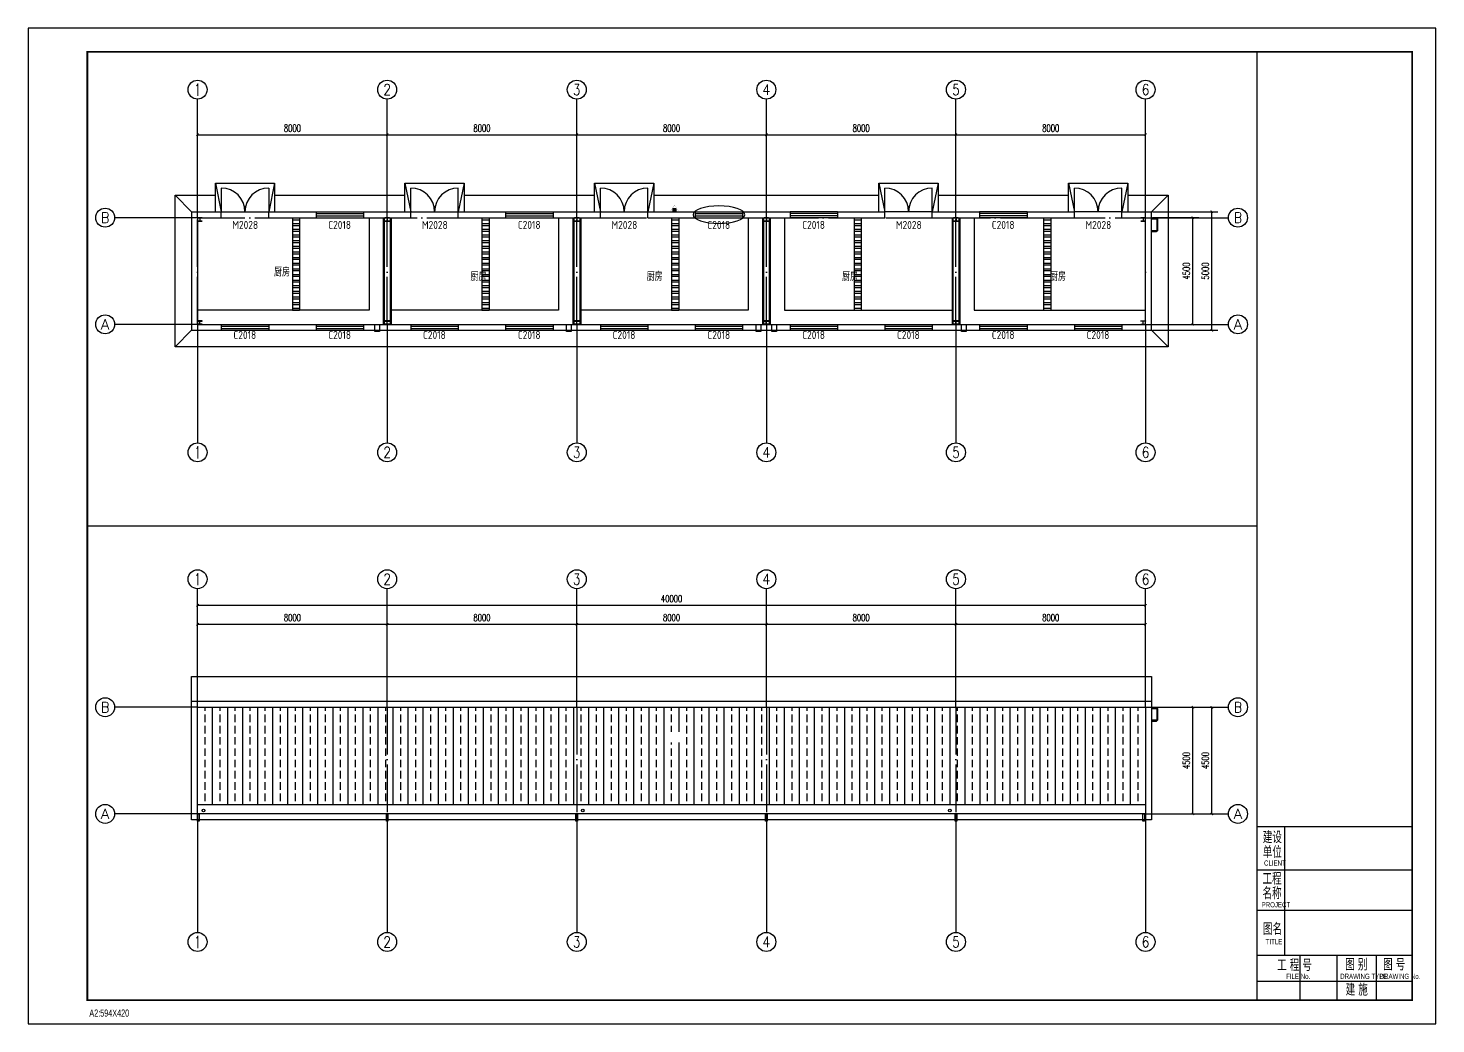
# Model space of a CAD drawing. Extents: x 41036 to 136639, y -66137 to 114692.
# Drawn here: x 41036 to 100436, y 22997 to 64997 of the extents above; entities that cross this region are included whole.
import ezdxf
from ezdxf.enums import TextEntityAlignment as Align

# ---------------------------------------------------------------- set-up
doc = ezdxf.new("R2010")
doc.units = 0
doc.header["$LTSCALE"] = 1000
doc.header["$MEASUREMENT"] = 0
doc.header["$PDMODE"] = 2
doc.linetypes.add('DOTE', pattern=[2.42, 2, -0.2, 0.02, -0.2])
for name, color, linetype in [('0-tc', 8, 'Continuous'), ('0-wall', 11, 'Continuous'), ('0-win', 4, 'Continuous'), ('0-zhu', 2, 'Continuous'), ('AXIS', 3, 'Continuous'), ('DOTE', 8, 'DOTE'), ('PUB_HATCH', 8, 'Continuous'), ('PUB_TEXT', 7, 'Continuous'), ('图框(修改)', 2, 'Continuous'), ('图框(锁住)', 7, 'Continuous')]:
    doc.layers.add(name, color=color, linetype=linetype)
doc.layers.add('出图隐藏', color=7, linetype='Continuous', plot=False)
doc.styles.add('_TCH_AXIS', font='COMPLEX', dxfattribs={"bigfont": 'GBCBIG'})
doc.styles.add('_TCH_DIM_T3', font='SIMPLEX', dxfattribs={"width": 0.705882, "bigfont": 'GBCBIG'})
doc.styles.get("Standard").update_dxf_attribs({"font": 'gbenor.shx', "bigfont": 'gbcbig.shx'})
doc.styles.add('天和', font='天和字符.shx', dxfattribs={"width": 0.7, "bigfont": '天和汉字.shx'})
doc.styles.add('天和黑体', font='天和字符.shx', dxfattribs={"width": 0.7, "bigfont": '天和黑体.shx'})
doc.dimstyles.new('_TCH_ARCH&&100', dxfattribs={"dimtxt": 297.5, "dimasz": 100, "dimexe": 250, "dimexo": 300, "dimgap": 126.25, "dimtad": 1, "dimdec": 0, "dimzin": 0, "dimdsep": 46, "dimtxsty": '_TCH_DIM_T3', "dimblk": 'ARCHTICK', "dimcen": 0.09, "dimclrt": 7, "dimazin": 2, "dimtfac": 1, "dimtdec": 0, "dimtix": 1, "dimtmove": 2, "dimatfit": 3, "dimfxl": 0, "dimtolj": 1, "dimtzin": 0, "dimarcsym": 0})

# ---------------------------------------------------------------- blocks, each defined once
blk = doc.blocks.new('_ArchTick')
at = {"color": 0, "linetype": 'ByBlock', "const_width": 0.4}
blk.add_lwpolyline([(-0.5, -0.5), (0.5, 0.5)], dxfattribs=at)
blk = doc.blocks.new('*D3')
at = {"layer": 'AXIS', "color": 0, "lineweight": -2, "transparency": 16777216}
for p, q in [((88486, 57003), (90436, 57003)), ((90186, 52503), (90186, 57003)), ((88486, 52503), (90436, 52503))]:
    blk.add_line(p, q, dxfattribs=at)
at = {"layer": 'Defpoints', "color": 0, "transparency": 16777216}
for p in [(88186, 57003), (90186, 57003), (88186, 52503)]:
    blk.add_point(p, dxfattribs=at)
at = {"layer": 'AXIS', "color": 0, "lineweight": -2, "transparency": 16777216, "xscale": 100, "yscale": 100, "zscale": 100}
for p, rotation in [((90186, 57003), 90), ((90186, 52503), 270)]:
    blk.add_blockref('_ArchTick', p, dxfattribs=dict(at, rotation=rotation))
at = {"layer": 'AXIS', "color": 7, "transparency": 16777216, "insert": (89911, 54753), "char_height": 297.5, "attachment_point": 5, "rotation": 90, "style": '_TCH_DIM_T3'}
blk.add_mtext('\\A1;4500', dxfattribs=at)
blk = doc.blocks.new('*D4')
at = {"layer": 'AXIS', "color": 0, "lineweight": -2, "transparency": 16777216}
for p, q in [((88486, 57253), (91236, 57253)), ((90986, 52253), (90986, 57253)), ((88486, 52253), (91236, 52253))]:
    blk.add_line(p, q, dxfattribs=at)
at = {"layer": 'Defpoints', "color": 0, "transparency": 16777216}
for p in [(88186, 57253), (90986, 57253), (88186, 52253)]:
    blk.add_point(p, dxfattribs=at)
at = {"layer": 'AXIS', "color": 0, "lineweight": -2, "transparency": 16777216, "xscale": 100, "yscale": 100, "zscale": 100}
for p, rotation in [((90986, 57253), 90), ((90986, 52253), 270)]:
    blk.add_blockref('_ArchTick', p, dxfattribs=dict(at, rotation=rotation))
at = {"layer": 'AXIS', "color": 7, "transparency": 16777216, "insert": (90711, 54753), "char_height": 297.5, "attachment_point": 5, "rotation": 90, "style": '_TCH_DIM_T3'}
blk.add_mtext('\\A1;5000', dxfattribs=at)
blk = doc.blocks.new('*D5')
at = {"layer": 'AXIS', "color": 0, "lineweight": -2, "transparency": 16777216}
for p, q in [((48186, 57303), (48186, 60753)), ((56186, 57303), (56186, 60753)), ((48186, 60503), (56186, 60503))]:
    blk.add_line(p, q, dxfattribs=at)
at = {"layer": 'Defpoints', "color": 0, "transparency": 16777216}
for p in [(56186, 60503), (48186, 57003), (56186, 57003)]:
    blk.add_point(p, dxfattribs=at)
at = {"layer": 'AXIS', "color": 0, "lineweight": -2, "transparency": 16777216, "xscale": 100, "yscale": 100, "zscale": 100, "rotation": 180}
blk.add_blockref('_ArchTick', (48186, 60503), dxfattribs=at)
at = {"layer": 'AXIS', "color": 0, "lineweight": -2, "transparency": 16777216, "xscale": 100, "yscale": 100, "zscale": 100}
blk.add_blockref('_ArchTick', (56186, 60503), dxfattribs=at)
at = {"layer": 'AXIS', "color": 7, "transparency": 16777216, "insert": (52186, 60778), "char_height": 297.5, "attachment_point": 5, "style": '_TCH_DIM_T3'}
blk.add_mtext('\\A1;8000', dxfattribs=at)
blk = doc.blocks.new('*D6')
at = {"layer": 'AXIS', "color": 0, "lineweight": -2, "transparency": 16777216}
for p, q in [((56186, 57303), (56186, 60753)), ((64186, 57303), (64186, 60753)), ((56186, 60503), (64186, 60503))]:
    blk.add_line(p, q, dxfattribs=at)
at = {"layer": 'Defpoints', "color": 0, "transparency": 16777216}
for p in [(64186, 60503), (56186, 57003), (64186, 57003)]:
    blk.add_point(p, dxfattribs=at)
at = {"layer": 'AXIS', "color": 0, "lineweight": -2, "transparency": 16777216, "xscale": 100, "yscale": 100, "zscale": 100, "rotation": 180}
blk.add_blockref('_ArchTick', (56186, 60503), dxfattribs=at)
at = {"layer": 'AXIS', "color": 0, "lineweight": -2, "transparency": 16777216, "xscale": 100, "yscale": 100, "zscale": 100}
blk.add_blockref('_ArchTick', (64186, 60503), dxfattribs=at)
at = {"layer": 'AXIS', "color": 7, "transparency": 16777216, "insert": (60186, 60778), "char_height": 297.5, "attachment_point": 5, "style": '_TCH_DIM_T3'}
blk.add_mtext('\\A1;8000', dxfattribs=at)
blk = doc.blocks.new('*D7')
at = {"layer": 'AXIS', "color": 0, "lineweight": -2, "transparency": 16777216}
for p, q in [((64186, 57303), (64186, 60753)), ((72186, 57303), (72186, 60753)), ((64186, 60503), (72186, 60503))]:
    blk.add_line(p, q, dxfattribs=at)
at = {"layer": 'Defpoints', "color": 0, "transparency": 16777216}
for p in [(72186, 60503), (64186, 57003), (72186, 57003)]:
    blk.add_point(p, dxfattribs=at)
at = {"layer": 'AXIS', "color": 0, "lineweight": -2, "transparency": 16777216, "xscale": 100, "yscale": 100, "zscale": 100, "rotation": 180}
blk.add_blockref('_ArchTick', (64186, 60503), dxfattribs=at)
at = {"layer": 'AXIS', "color": 0, "lineweight": -2, "transparency": 16777216, "xscale": 100, "yscale": 100, "zscale": 100}
blk.add_blockref('_ArchTick', (72186, 60503), dxfattribs=at)
at = {"layer": 'AXIS', "color": 7, "transparency": 16777216, "insert": (68186, 60778), "char_height": 297.5, "attachment_point": 5, "style": '_TCH_DIM_T3'}
blk.add_mtext('\\A1;8000', dxfattribs=at)
blk = doc.blocks.new('*D8')
at = {"layer": 'AXIS', "color": 0, "lineweight": -2, "transparency": 16777216}
for p, q in [((72186, 57303), (72186, 60753)), ((80186, 57303), (80186, 60753)), ((72186, 60503), (80186, 60503))]:
    blk.add_line(p, q, dxfattribs=at)
at = {"layer": 'Defpoints', "color": 0, "transparency": 16777216}
for p in [(80186, 60503), (72186, 57003), (80186, 57003)]:
    blk.add_point(p, dxfattribs=at)
at = {"layer": 'AXIS', "color": 0, "lineweight": -2, "transparency": 16777216, "xscale": 100, "yscale": 100, "zscale": 100, "rotation": 180}
blk.add_blockref('_ArchTick', (72186, 60503), dxfattribs=at)
at = {"layer": 'AXIS', "color": 0, "lineweight": -2, "transparency": 16777216, "xscale": 100, "yscale": 100, "zscale": 100}
blk.add_blockref('_ArchTick', (80186, 60503), dxfattribs=at)
at = {"layer": 'AXIS', "color": 7, "transparency": 16777216, "insert": (76186, 60778), "char_height": 297.5, "attachment_point": 5, "style": '_TCH_DIM_T3'}
blk.add_mtext('\\A1;8000', dxfattribs=at)
blk = doc.blocks.new('*D9')
at = {"layer": 'AXIS', "color": 0, "lineweight": -2, "transparency": 16777216}
for p, q in [((80186, 57303), (80186, 60753)), ((88186, 57303), (88186, 60753)), ((80186, 60503), (88186, 60503))]:
    blk.add_line(p, q, dxfattribs=at)
at = {"layer": 'Defpoints', "color": 0, "transparency": 16777216}
for p in [(88186, 60503), (80186, 57003), (88186, 57003)]:
    blk.add_point(p, dxfattribs=at)
at = {"layer": 'AXIS', "color": 0, "lineweight": -2, "transparency": 16777216, "xscale": 100, "yscale": 100, "zscale": 100, "rotation": 180}
blk.add_blockref('_ArchTick', (80186, 60503), dxfattribs=at)
at = {"layer": 'AXIS', "color": 0, "lineweight": -2, "transparency": 16777216, "xscale": 100, "yscale": 100, "zscale": 100}
blk.add_blockref('_ArchTick', (88186, 60503), dxfattribs=at)
at = {"layer": 'AXIS', "color": 7, "transparency": 16777216, "insert": (84186, 60778), "char_height": 297.5, "attachment_point": 5, "style": '_TCH_DIM_T3'}
blk.add_mtext('\\A1;8000', dxfattribs=at)
blk = doc.blocks.new('*D11')
at = {"layer": 'AXIS', "color": 0, "lineweight": -2, "transparency": 16777216}
for p, q in [((88486, 36352), (91236, 36352)), ((90986, 31852), (90986, 36352)), ((88486, 31852), (91236, 31852))]:
    blk.add_line(p, q, dxfattribs=at)
at = {"layer": 'Defpoints', "color": 0, "transparency": 16777216}
for p in [(88186, 36352), (90986, 36352), (88186, 31852)]:
    blk.add_point(p, dxfattribs=at)
at = {"layer": 'AXIS', "color": 0, "lineweight": -2, "transparency": 16777216, "xscale": 100, "yscale": 100, "zscale": 100}
for p, rotation in [((90986, 36352), 90), ((90986, 31852), 270)]:
    blk.add_blockref('_ArchTick', p, dxfattribs=dict(at, rotation=rotation))
at = {"layer": 'AXIS', "color": 7, "transparency": 16777216, "insert": (90711, 34102), "char_height": 297.5, "attachment_point": 5, "rotation": 90, "style": '_TCH_DIM_T3'}
blk.add_mtext('\\A1;4500', dxfattribs=at)
blk = doc.blocks.new('*D10')
at = {"layer": 'AXIS', "color": 0, "lineweight": -2, "transparency": 16777216}
for p, q in [((88486, 36352), (90436, 36352)), ((90186, 31852), (90186, 36352)), ((88486, 31852), (90436, 31852))]:
    blk.add_line(p, q, dxfattribs=at)
at = {"layer": 'Defpoints', "color": 0, "transparency": 16777216}
for p in [(88186, 36352), (90186, 36352), (88186, 31852)]:
    blk.add_point(p, dxfattribs=at)
at = {"layer": 'AXIS', "color": 0, "lineweight": -2, "transparency": 16777216, "xscale": 100, "yscale": 100, "zscale": 100}
for p, rotation in [((90186, 36352), 90), ((90186, 31852), 270)]:
    blk.add_blockref('_ArchTick', p, dxfattribs=dict(at, rotation=rotation))
at = {"layer": 'AXIS', "color": 7, "transparency": 16777216, "insert": (89911, 34102), "char_height": 297.5, "attachment_point": 5, "rotation": 90, "style": '_TCH_DIM_T3'}
blk.add_mtext('\\A1;4500', dxfattribs=at)
blk = doc.blocks.new('*D17')
at = {"layer": 'AXIS', "color": 0, "lineweight": -2, "transparency": 16777216}
for p, q in [((48186, 36652), (48186, 40902)), ((48186, 40652), (88186, 40652)), ((88186, 36652), (88186, 40902))]:
    blk.add_line(p, q, dxfattribs=at)
at = {"layer": 'Defpoints', "color": 0, "transparency": 16777216}
for p in [(88186, 40652), (48186, 36352), (88186, 36352)]:
    blk.add_point(p, dxfattribs=at)
at = {"layer": 'AXIS', "color": 0, "lineweight": -2, "transparency": 16777216, "xscale": 100, "yscale": 100, "zscale": 100, "rotation": 180}
blk.add_blockref('_ArchTick', (48186, 40652), dxfattribs=at)
at = {"layer": 'AXIS', "color": 0, "lineweight": -2, "transparency": 16777216, "xscale": 100, "yscale": 100, "zscale": 100}
blk.add_blockref('_ArchTick', (88186, 40652), dxfattribs=at)
at = {"layer": 'AXIS', "color": 7, "transparency": 16777216, "insert": (68186, 40927), "char_height": 297.5, "attachment_point": 5, "style": '_TCH_DIM_T3'}
blk.add_mtext('\\A1;40000', dxfattribs=at)
blk = doc.blocks.new('*D12')
at = {"layer": 'AXIS', "color": 0, "lineweight": -2, "transparency": 16777216}
for p, q in [((48186, 36652), (48186, 40102)), ((48186, 39852), (56186, 39852)), ((56186, 36652), (56186, 40102))]:
    blk.add_line(p, q, dxfattribs=at)
at = {"layer": 'Defpoints', "color": 0, "transparency": 16777216}
for p in [(56186, 39852), (48186, 36352), (56186, 36352)]:
    blk.add_point(p, dxfattribs=at)
at = {"layer": 'AXIS', "color": 0, "lineweight": -2, "transparency": 16777216, "xscale": 100, "yscale": 100, "zscale": 100, "rotation": 180}
blk.add_blockref('_ArchTick', (48186, 39852), dxfattribs=at)
at = {"layer": 'AXIS', "color": 0, "lineweight": -2, "transparency": 16777216, "xscale": 100, "yscale": 100, "zscale": 100}
blk.add_blockref('_ArchTick', (56186, 39852), dxfattribs=at)
at = {"layer": 'AXIS', "color": 7, "transparency": 16777216, "insert": (52186, 40127), "char_height": 297.5, "attachment_point": 5, "style": '_TCH_DIM_T3'}
blk.add_mtext('\\A1;8000', dxfattribs=at)
blk = doc.blocks.new('*D13')
at = {"layer": 'AXIS', "color": 0, "lineweight": -2, "transparency": 16777216}
for p, q in [((56186, 36652), (56186, 40102)), ((56186, 39852), (64186, 39852)), ((64186, 36652), (64186, 40102))]:
    blk.add_line(p, q, dxfattribs=at)
at = {"layer": 'Defpoints', "color": 0, "transparency": 16777216}
for p in [(64186, 39852), (56186, 36352), (64186, 36352)]:
    blk.add_point(p, dxfattribs=at)
at = {"layer": 'AXIS', "color": 0, "lineweight": -2, "transparency": 16777216, "xscale": 100, "yscale": 100, "zscale": 100, "rotation": 180}
blk.add_blockref('_ArchTick', (56186, 39852), dxfattribs=at)
at = {"layer": 'AXIS', "color": 0, "lineweight": -2, "transparency": 16777216, "xscale": 100, "yscale": 100, "zscale": 100}
blk.add_blockref('_ArchTick', (64186, 39852), dxfattribs=at)
at = {"layer": 'AXIS', "color": 7, "transparency": 16777216, "insert": (60186, 40127), "char_height": 297.5, "attachment_point": 5, "style": '_TCH_DIM_T3'}
blk.add_mtext('\\A1;8000', dxfattribs=at)
blk = doc.blocks.new('*D14')
at = {"layer": 'AXIS', "color": 0, "lineweight": -2, "transparency": 16777216}
for p, q in [((64186, 36652), (64186, 40102)), ((64186, 39852), (72186, 39852)), ((72186, 36652), (72186, 40102))]:
    blk.add_line(p, q, dxfattribs=at)
at = {"layer": 'Defpoints', "color": 0, "transparency": 16777216}
for p in [(72186, 39852), (64186, 36352), (72186, 36352)]:
    blk.add_point(p, dxfattribs=at)
at = {"layer": 'AXIS', "color": 0, "lineweight": -2, "transparency": 16777216, "xscale": 100, "yscale": 100, "zscale": 100, "rotation": 180}
blk.add_blockref('_ArchTick', (64186, 39852), dxfattribs=at)
at = {"layer": 'AXIS', "color": 0, "lineweight": -2, "transparency": 16777216, "xscale": 100, "yscale": 100, "zscale": 100}
blk.add_blockref('_ArchTick', (72186, 39852), dxfattribs=at)
at = {"layer": 'AXIS', "color": 7, "transparency": 16777216, "insert": (68186, 40127), "char_height": 297.5, "attachment_point": 5, "style": '_TCH_DIM_T3'}
blk.add_mtext('\\A1;8000', dxfattribs=at)
blk = doc.blocks.new('*D15')
at = {"layer": 'AXIS', "color": 0, "lineweight": -2, "transparency": 16777216}
for p, q in [((72186, 36652), (72186, 40102)), ((72186, 39852), (80186, 39852)), ((80186, 36652), (80186, 40102))]:
    blk.add_line(p, q, dxfattribs=at)
at = {"layer": 'Defpoints', "color": 0, "transparency": 16777216}
for p in [(80186, 39852), (72186, 36352), (80186, 36352)]:
    blk.add_point(p, dxfattribs=at)
at = {"layer": 'AXIS', "color": 0, "lineweight": -2, "transparency": 16777216, "xscale": 100, "yscale": 100, "zscale": 100, "rotation": 180}
blk.add_blockref('_ArchTick', (72186, 39852), dxfattribs=at)
at = {"layer": 'AXIS', "color": 0, "lineweight": -2, "transparency": 16777216, "xscale": 100, "yscale": 100, "zscale": 100}
blk.add_blockref('_ArchTick', (80186, 39852), dxfattribs=at)
at = {"layer": 'AXIS', "color": 7, "transparency": 16777216, "insert": (76186, 40127), "char_height": 297.5, "attachment_point": 5, "style": '_TCH_DIM_T3'}
blk.add_mtext('\\A1;8000', dxfattribs=at)
blk = doc.blocks.new('*D16')
at = {"layer": 'AXIS', "color": 0, "lineweight": -2, "transparency": 16777216}
for p, q in [((80186, 36652), (80186, 40102)), ((80186, 39852), (88186, 39852)), ((88186, 36652), (88186, 40102))]:
    blk.add_line(p, q, dxfattribs=at)
at = {"layer": 'Defpoints', "color": 0, "transparency": 16777216}
for p in [(88186, 39852), (80186, 36352), (88186, 36352)]:
    blk.add_point(p, dxfattribs=at)
at = {"layer": 'AXIS', "color": 0, "lineweight": -2, "transparency": 16777216, "xscale": 100, "yscale": 100, "zscale": 100, "rotation": 180}
blk.add_blockref('_ArchTick', (80186, 39852), dxfattribs=at)
at = {"layer": 'AXIS', "color": 0, "lineweight": -2, "transparency": 16777216, "xscale": 100, "yscale": 100, "zscale": 100}
blk.add_blockref('_ArchTick', (88186, 39852), dxfattribs=at)
at = {"layer": 'AXIS', "color": 7, "transparency": 16777216, "insert": (84186, 40127), "char_height": 297.5, "attachment_point": 5, "style": '_TCH_DIM_T3'}
blk.add_mtext('\\A1;8000', dxfattribs=at)
blk = doc.blocks.new('FDTERTER')
at = {"layer": '出图隐藏', "linetype": 'Continuous'}
blk.add_line((53642, 2888), (53642, 988), dxfattribs=at)
at = {"layer": '图框(锁住)', "color": 3, "linetype": 'Continuous'}
for p, q in [((59385, 41988), (-15, 41988)), ((-15, 41988), (-15, -12)), ((59385, -12), (59385, 41988)), ((53001, 8311), (53001, 2888)), ((51836, 6488), (58385, 6488)), ((51836, 4788), (58385, 4788)), ((55203, 2888), (55203, 988)), ((56864, 2888), (56864, 988)), ((51836, 1788), (58385, 1788)), ((51836, 988), (58385, 988)), ((-15, -12), (59385, -12))]:
    blk.add_line(p, q, dxfattribs=at)
at = {"layer": '图框(锁住)', "linetype": 'Continuous'}
for p, q in [((51836, 40988), (51836, 988)), ((51836, 8311), (58385, 8311)), ((51836, 2888), (58385, 2888))]:
    blk.add_line(p, q, dxfattribs=at)
at = {"layer": '图框(锁住)', "linetype": 'Continuous', "const_width": 80}
blk.add_lwpolyline([(58385, 39888), (58385, 40988), (2485, 40988), (2485, 988), (58385, 988)], close=True, dxfattribs=at)
at = {"layer": '图框(锁住)', "linetype": 'Continuous', "const_width": 35}
blk.add_lwpolyline([(51836, 988), (51836, 40988)], dxfattribs=at)
at = {"layer": '图框(修改)', "linetype": 'Continuous', "style": '天和', "width": 0.7}
blk.add_text('建 施', height=500, dxfattribs=at).set_placement((55582, 1179))
at = {"layer": '图框(锁住)', "color": 3, "linetype": 'Continuous', "width": 0.7}
for s, height, style, p in [('建设', 500, '天和', (52084, 7607)), ('单位', 500, '天和', (52084, 6980)), ('CLIENT', 220, '天和黑体', (52136, 6660)), ('工程', 500, '天和', (52070, 5859)), ('名称', 500, '天和', (52070, 5245)), ('PROJECT', 220, '天和黑体', (52036, 4901)), ('图名', 500, '天和', (52090, 3741)), ('TITLE', 220, '天和黑体', (52204, 3341)), ('工 程 号', 500, '天和', (52686, 2211)), ('图 别', 500, '天和', (55563, 2238)), ('图 号', 500, '天和', (57159, 2238)), ('FILE No.', 220, '天和黑体', (53068, 1883)), ('DRAWING TYPE', 220, '天和黑体', (55351, 1883)), ('DRAWING No.', 220, '天和黑体', (57016, 1883)), ('A2:594X420', 300, '天和', (2567, 292))]:
    blk.add_text(s, height=height, dxfattribs=dict(at, style=style)).set_placement(p)
blk = doc.blocks.new('GT')
at = {"color": 0}
for p, q in [((748237, 529623), (748187, 529573)), ((748737, 529623), (748787, 529573))]:
    blk.add_line(p, q, dxfattribs=at)
for points in [[(748187, 529373), (748187, 529573)], [(748237, 529623), (748737, 529623)], [(748237, 529373), (748237, 529605), (748737, 529605), (748737, 529373)], [(748787, 529573), (748787, 529373)]]:
    blk.add_lwpolyline(points, dxfattribs=at)
at = {"color": 0, "const_width": 5}
for points in [[(748237, 529573), (748237, 529623), (748287, 529623)], [(748737, 529573), (748737, 529623), (748687, 529623)]]:
    blk.add_lwpolyline(points, dxfattribs=at)
blk = doc.blocks.new('PD')
at = {"color": 2}
for p, q in [((-23141, 58453), (-22891, 57253)), ((-20641, 58453), (-20891, 57253))]:
    blk.add_line(p, q, dxfattribs=at)
blk.add_lwpolyline([(-23141, 57253), (-23141, 58453), (-20641, 58453), (-20641, 57253)], dxfattribs=at)

msp = doc.modelspace()

# ---------------------------------------------------------------- hatches: boundary and pattern name
at = {"layer": '0-tc'}
h = msp.add_hatch(dxfattribs=at)
h.set_pattern_fill('ANSI32', color=256, scale=50, angle=135, style=0)
h.set_pattern_definition([(180, (52186.01, 53102.81), (-1e-14, -238.125), []), (180, (52106.64, 53182.2), (-1e-14, -238.125), [])])
h.paths.add_polyline_path([(52486, 57002.8), (52186, 57002.8), (52186, 53102.8), (52486, 53102.8)])
h = msp.add_hatch(dxfattribs=at)
h.set_pattern_fill('ANSI32', color=256, scale=50, angle=135, style=0)
h.set_pattern_definition([(180, (60186.01, 53102.81), (-1e-14, -238.125), []), (180, (60106.64, 53182.2), (-1e-14, -238.125), [])])
h.paths.add_polyline_path([(60486, 57002.8), (60186, 57002.8), (60186, 53102.8), (60486, 53102.8)])
h = msp.add_hatch(dxfattribs=at)
h.set_pattern_fill('ANSI32', color=256, scale=50, angle=135, style=0)
h.set_pattern_definition([(180, (68186.01, 53102.81), (-1e-14, -238.125), []), (180, (68106.64, 53182.2), (-1e-14, -238.125), [])])
h.paths.add_polyline_path([(68486, 57002.8), (68186, 57002.8), (68186, 53102.8), (68486, 53102.8)])
h = msp.add_hatch(dxfattribs=at)
h.set_pattern_fill('ANSI32', color=256, scale=50, angle=135, style=0)
h.set_pattern_definition([(7e-15, (76185.34, 53102.81), (1e-14, -238.125), []), (7e-15, (76264.72, 53182.2), (1e-14, -238.125), [])])
h.paths.add_polyline_path([(75885.3, 57002.8), (76185.3, 57002.8), (76185.3, 53102.8), (75885.3, 53102.8)])
h = msp.add_hatch(dxfattribs=at)
h.set_pattern_fill('ANSI32', color=256, scale=50, angle=135, style=0)
h.set_pattern_definition([(7e-15, (84185.34, 53102.81), (1e-14, -238.125), []), (7e-15, (84264.72, 53182.2), (1e-14, -238.125), [])])
h.paths.add_polyline_path([(83885.3, 57002.8), (84185.3, 57002.8), (84185.3, 53102.8), (83885.3, 53102.8)])
h = msp.add_hatch(dxfattribs=at)
h.set_pattern_fill('ANSI33', color=256, scale=200, angle=45, style=0)
h.set_pattern_definition([(90, (48185.7, 10167.06), (-635, 6e-14), []), (90, (48503.2, 10484.56), (-635, 6e-14), [317.5, -158.75])])
h.paths.add_polyline_path([(48185.7, 36351.6), (48185.7, 32251.6), (88185.7, 32251.6), (88185.7, 36351.6)])
edge = h.paths.add_edge_path(flags=16)
edge.add_line((68021.7, 34866.2), (68550.4, 34866.2))
edge.add_line((68550.4, 34866.2), (68550.4, 35312.5))
edge.add_line((68550.4, 35312.5), (68021.7, 35312.5))
edge.add_line((68021.7, 35312.5), (68021.7, 34866.2))
edge.add_line((68286, 34835.6), (68286, 33893.7))
edge.add_line((68286, 33893.7), (68286, 33593.7))
at = {"layer": 'PUB_HATCH'}
h = msp.add_hatch(dxfattribs=at)
h.set_pattern_fill('ANSI31', color=256, scale=6, angle=180, style=0)
h.set_pattern_definition([(225, (68377.067, 57393.935), (6.7352, -6.7352), [])])
h.paths.add_polyline_path([(68239.2, 57269.4), (68239.2, 57393.9), (68377.1, 57393.9), (68377.1, 57269.4)])

# ---------------------------------------------------------------- linework, layer by layer
at = {"color": 2}
for p, q in [((47235.7, 57952.8), (47935.7, 57252.8)), ((89135.7, 57952.8), (88435.7, 57252.8)), ((47235.7, 51552.8), (47935.7, 52252.8)), ((88435.7, 52252.8), (89135.7, 51552.8)), ((89135.7, 51552.8), (88426.9, 51552.8))]:
    msp.add_line(p, q, dxfattribs=at)
for points in [[(87435.7, 57952.8), (89135.7, 57952.8), (89135.7, 51552.8), (47235.7, 51552.8), (47235.7, 57952.8), (47935.7, 57952.8)], [(47935.7, 57952.8), (48935.7, 57952.8)], [(51435.7, 57952.8), (56935.7, 57952.8)], [(59435.7, 57952.8), (64935.7, 57952.8)], [(67435.7, 57952.8), (76935.7, 57952.8)], [(79435.7, 57952.8), (84935.7, 57952.8)]]:
    msp.add_lwpolyline(points, dxfattribs=at)
at = {"layer": '0-tc', "color": 8}
for p, q in [((52186, 57002.8), (52186, 53102.8)), ((52486, 57002.8), (52486, 53102.8)), ((60186, 57002.8), (60186, 53102.8)), ((60486, 57002.8), (60486, 53102.8)), ((68186, 57002.8), (68186, 53102.8)), ((68486, 57002.8), (68486, 53102.8)), ((75885.3, 57002.8), (75885.3, 53102.8)), ((76185.3, 57002.8), (76185.3, 53102.8)), ((83885.3, 57002.8), (83885.3, 53102.8)), ((84185.3, 57002.8), (84185.3, 53102.8)), ((92887.4, 43996.6), (43536.5, 43996.6))]:
    msp.add_line(p, q, dxfattribs=at)
for points in [[(55420.7, 57002.8), (55420.7, 53102.8), (48185.7, 53102.8)], [(63420.7, 57002.8), (63420.7, 53102.8), (56350.7, 53102.8)], [(71420.7, 57002.8), (71420.7, 53102.8), (64350.7, 53102.8)], [(72950.7, 57002.8), (72950.7, 53102.8), (80020.7, 53102.8)], [(80950.7, 57002.8), (80950.7, 53102.8), (88185.7, 53102.8)]]:
    msp.add_lwpolyline(points, dxfattribs=at)
at = {"layer": '0-wall'}
for p, q in [((47935.7, 57252.8), (49185.7, 57252.8)), ((47935.7, 57252.8), (47935.7, 52252.8)), ((49185.7, 57002.8), (49185.7, 57252.8)), ((51185.7, 57002.8), (51185.7, 57252.8)), ((51185.7, 57252.8), (53185.7, 57252.8)), ((53185.7, 57252.8), (53185.7, 57002.8)), ((55185.7, 57252.8), (55185.7, 57002.8)), ((55185.7, 57252.8), (57185.7, 57252.8)), ((57185.7, 57002.8), (57185.7, 57252.8)), ((59185.7, 57002.8), (59185.7, 57252.8)), ((59185.7, 57252.8), (61185.7, 57252.8)), ((61185.7, 57252.8), (61185.7, 57002.8)), ((63185.7, 57252.8), (63185.7, 57002.8)), ((63185.7, 57252.8), (65185.7, 57252.8)), ((65185.7, 57002.8), (65185.7, 57252.8)), ((67185.7, 57002.8), (67185.7, 57252.8)), ((67185.7, 57252.8), (69185.7, 57252.8)), ((69185.7, 57252.8), (69185.7, 57002.8)), ((71185.7, 57252.8), (71185.7, 57002.8)), ((71185.7, 57252.8), (73185.7, 57252.8)), ((73185.7, 57252.8), (73185.7, 57002.8)), ((75185.7, 57252.8), (75185.7, 57002.8)), ((75185.7, 57252.8), (77185.7, 57252.8)), ((77185.7, 57002.8), (77185.7, 57252.8)), ((79185.7, 57002.8), (79185.7, 57252.8)), ((79185.7, 57252.8), (81185.7, 57252.8)), ((81185.7, 57252.8), (81185.7, 57002.8)), ((83185.7, 57252.8), (83185.7, 57002.8)), ((83185.7, 57252.8), (85185.7, 57252.8)), ((85185.7, 57002.8), (85185.7, 57252.8)), ((87185.7, 57002.8), (87185.7, 57252.8)), ((87185.7, 57252.8), (88435.7, 57252.8)), ((88435.7, 52252.8), (88435.7, 57252.8)), ((48185.7, 57002.8), (49185.7, 57002.8)), ((48185.7, 57002.8), (48185.7, 52502.8)), ((51185.7, 57002.8), (53185.7, 57002.8)), ((55185.7, 57002.8), (57185.7, 57002.8)), ((56020.7, 57002.8), (56020.7, 52502.8)), ((56060.7, 57002.8), (56060.7, 52502.8)), ((56310.7, 57002.8), (56310.7, 52502.8)), ((56350.7, 57002.8), (56350.7, 52502.8)), ((59185.7, 57002.8), (61185.7, 57002.8)), ((63185.7, 57002.8), (65185.7, 57002.8)), ((64020.7, 57002.8), (64020.7, 52502.8)), ((64060.7, 57002.8), (64060.7, 52502.8)), ((64310.7, 57002.8), (64310.7, 52502.8)), ((64350.7, 57002.8), (64350.7, 52502.8)), ((67185.7, 57002.8), (69185.7, 57002.8)), ((71185.7, 57002.8), (73185.7, 57002.8)), ((72020.7, 57002.8), (72020.7, 52502.8)), ((72060.7, 57002.8), (72060.7, 52502.8)), ((72310.7, 57002.8), (72310.7, 52502.8)), ((72350.7, 57002.8), (72350.7, 52502.8)), ((75185.7, 57002.8), (77185.7, 57002.8)), ((79185.7, 57002.8), (81185.7, 57002.8)), ((80020.7, 57002.8), (80020.7, 52502.8)), ((80060.7, 57002.8), (80060.7, 52502.8)), ((80310.7, 57002.8), (80310.7, 52502.8)), ((80350.7, 57002.8), (80350.7, 52502.8)), ((83185.7, 57002.8), (85185.7, 57002.8)), ((87185.7, 57002.8), (88185.7, 57002.8)), ((88185.7, 52502.8), (88185.7, 57002.8)), ((48185.7, 52502.8), (49185.7, 52502.8)), ((49185.7, 52502.8), (49185.7, 52252.8)), ((51185.7, 52502.8), (51185.7, 52252.8)), ((51185.7, 52502.8), (53185.7, 52502.8)), ((53185.7, 52502.8), (53185.7, 52252.8)), ((55185.7, 52502.8), (55185.7, 52252.8)), ((55185.7, 52502.8), (57185.7, 52502.8)), ((57185.7, 52502.8), (57185.7, 52252.8)), ((59185.7, 52502.8), (59185.7, 52252.8)), ((59185.7, 52502.8), (61185.7, 52502.8)), ((61185.7, 52502.8), (61185.7, 52252.8)), ((63185.7, 52502.8), (63185.7, 52252.8)), ((63185.7, 52502.8), (65185.7, 52502.8)), ((65185.7, 52502.8), (65185.7, 52252.8)), ((67185.7, 52502.8), (67185.7, 52252.8)), ((67185.7, 52502.8), (69185.7, 52502.8)), ((69185.7, 52502.8), (69185.7, 52252.8)), ((71185.7, 52502.8), (71185.7, 52252.8)), ((71185.7, 52502.8), (73185.7, 52502.8)), ((73185.7, 52502.8), (73185.7, 52252.8)), ((75185.7, 52502.8), (75185.7, 52252.8)), ((75185.7, 52502.8), (77185.7, 52502.8)), ((77185.7, 52502.8), (77185.7, 52252.8)), ((79185.7, 52502.8), (79185.7, 52252.8)), ((79185.7, 52502.8), (81185.7, 52502.8)), ((81185.7, 52502.8), (81185.7, 52252.8)), ((83185.7, 52502.8), (83185.7, 52252.8)), ((83185.7, 52502.8), (85185.7, 52502.8)), ((85185.7, 52502.8), (85185.7, 52252.8)), ((87185.7, 52502.8), (87185.7, 52252.8)), ((87185.7, 52502.8), (88185.7, 52502.8)), ((47935.7, 52252.8), (49185.7, 52252.8)), ((51185.7, 52252.8), (53185.7, 52252.8)), ((55185.7, 52252.8), (57185.7, 52252.8)), ((59185.7, 52252.8), (61185.7, 52252.8)), ((63185.7, 52252.8), (65185.7, 52252.8)), ((67185.7, 52252.8), (69185.7, 52252.8)), ((71185.7, 52252.8), (73185.7, 52252.8)), ((75185.7, 52252.8), (77185.7, 52252.8)), ((79185.7, 52252.8), (81185.7, 52252.8)), ((83185.7, 52252.8), (85185.7, 52252.8)), ((87185.7, 52252.8), (88435.7, 52252.8))]:
    msp.add_line(p, q, dxfattribs=at)
at = {"layer": '0-win'}
for p, q in [((49185.7, 58252.8), (49185.7, 57252.8)), ((51185.7, 58252.8), (51185.7, 57252.8)), ((57185.7, 57252.8), (57185.7, 58252.8)), ((59185.7, 57252.8), (59185.7, 58252.8)), ((65185.7, 57252.8), (65185.7, 58252.8)), ((67185.7, 57252.8), (67185.7, 58252.8)), ((77185.7, 57252.8), (77185.7, 58252.8)), ((79185.7, 57252.8), (79185.7, 58252.8)), ((85185.7, 57252.8), (85185.7, 58252.8)), ((87185.7, 57252.8), (87185.7, 58252.8)), ((49185.7, 57252.8), (51185.7, 57252.8)), ((53185.7, 57252.8), (55185.7, 57252.8)), ((53185.7, 57172.8), (55185.7, 57172.8)), ((53185.7, 57082.8), (55185.7, 57082.8)), ((57185.7, 57252.8), (59185.7, 57252.8)), ((61185.7, 57252.8), (63185.7, 57252.8)), ((61185.7, 57172.8), (63185.7, 57172.8)), ((61185.7, 57082.8), (63185.7, 57082.8)), ((65185.7, 57252.8), (67185.7, 57252.8)), ((69185.7, 57252.8), (71185.7, 57252.8)), ((69185.7, 57172.8), (71185.7, 57172.8)), ((69185.7, 57082.8), (71185.7, 57082.8)), ((75185.7, 57252.8), (73185.7, 57252.8)), ((75185.7, 57172.8), (73185.7, 57172.8)), ((75185.7, 57082.8), (73185.7, 57082.8)), ((79185.7, 57252.8), (77185.7, 57252.8)), ((83185.7, 57252.8), (81185.7, 57252.8)), ((83185.7, 57172.8), (81185.7, 57172.8)), ((83185.7, 57082.8), (81185.7, 57082.8)), ((87185.7, 57252.8), (85185.7, 57252.8)), ((53185.7, 57002.8), (55185.7, 57002.8)), ((61185.7, 57002.8), (63185.7, 57002.8)), ((69185.7, 57002.8), (71185.7, 57002.8)), ((75185.7, 57002.8), (73185.7, 57002.8)), ((83185.7, 57002.8), (81185.7, 57002.8)), ((49185.7, 52502.8), (51185.7, 52502.8)), ((49185.7, 52422.8), (51185.7, 52422.8)), ((49185.7, 52332.8), (51185.7, 52332.8)), ((53185.7, 52502.8), (55185.7, 52502.8)), ((53185.7, 52422.8), (55185.7, 52422.8)), ((53185.7, 52332.8), (55185.7, 52332.8)), ((57185.7, 52502.8), (59185.7, 52502.8)), ((57185.7, 52422.8), (59185.7, 52422.8)), ((57185.7, 52332.8), (59185.7, 52332.8)), ((61185.7, 52502.8), (63185.7, 52502.8)), ((61185.7, 52422.8), (63185.7, 52422.8)), ((61185.7, 52332.8), (63185.7, 52332.8)), ((65185.7, 52502.8), (67185.7, 52502.8)), ((65185.7, 52422.8), (67185.7, 52422.8)), ((65185.7, 52332.8), (67185.7, 52332.8)), ((69185.7, 52502.8), (71185.7, 52502.8)), ((69185.7, 52422.8), (71185.7, 52422.8)), ((69185.7, 52332.8), (71185.7, 52332.8)), ((73185.7, 52502.8), (75185.7, 52502.8)), ((73185.7, 52422.8), (75185.7, 52422.8)), ((73185.7, 52332.8), (75185.7, 52332.8)), ((77185.7, 52502.8), (79185.7, 52502.8)), ((77185.7, 52422.8), (79185.7, 52422.8)), ((77185.7, 52332.8), (79185.7, 52332.8)), ((81185.7, 52502.8), (83185.7, 52502.8)), ((81185.7, 52422.8), (83185.7, 52422.8)), ((81185.7, 52332.8), (83185.7, 52332.8)), ((85185.7, 52502.8), (87185.7, 52502.8)), ((85185.7, 52422.8), (87185.7, 52422.8)), ((85185.7, 52332.8), (87185.7, 52332.8)), ((49185.7, 52252.8), (51185.7, 52252.8)), ((53185.7, 52252.8), (55185.7, 52252.8)), ((57185.7, 52252.8), (59185.7, 52252.8)), ((61185.7, 52252.8), (63185.7, 52252.8)), ((65185.7, 52252.8), (67185.7, 52252.8)), ((69185.7, 52252.8), (71185.7, 52252.8)), ((73185.7, 52252.8), (75185.7, 52252.8)), ((77185.7, 52252.8), (79185.7, 52252.8)), ((81185.7, 52252.8), (83185.7, 52252.8)), ((85185.7, 52252.8), (87185.7, 52252.8))]:
    msp.add_line(p, q, dxfattribs=at)
at = {"layer": '0-win', "color": 4}
msp.add_line((48185.7, 32251.6), (88185.7, 32251.6), dxfattribs=at)
at = {"layer": '0-win'}
for points in [[(55860.1, 52502.8), (55860.1, 52202.8), (55660.1, 52202.8), (55660.1, 52502.8)], [(63955.7, 52502.8), (63955.7, 52202.8), (63755.7, 52202.8), (63755.7, 52502.8)], [(71955.7, 52502.8), (71955.7, 52202.8), (71755.7, 52202.8), (71755.7, 52502.8)], [(72615.7, 52502.8), (72615.7, 52202.8), (72415.7, 52202.8), (72415.7, 52502.8)], [(80615.7, 52502.8), (80615.7, 52202.8), (80415.7, 52202.8), (80415.7, 52502.8)]]:
    msp.add_lwpolyline(points, close=True, dxfattribs=at)
at = {"layer": '0-win', "color": 4}
msp.add_lwpolyline([(47935.7, 36601.6), (47935.7, 37651.6), (88435.7, 37651.6), (88435.7, 36601.6)], dxfattribs=at)
for points in [[(47935.7, 36601.6), (88435.7, 36601.6), (88435.7, 31601.6), (47935.7, 31601.6)], [(48185.7, 36351.6), (88185.7, 36351.6), (88185.7, 31851.6), (48185.7, 31851.6)]]:
    msp.add_lwpolyline(points, close=True, dxfattribs=at)
for centre in [(48435.4, 31996.3), (64438, 31996.3), (79929.3, 31996.3)]:
    msp.add_circle(centre, 55, dxfattribs=at)
at = {"layer": '0-win'}
for centre, start, end in [((49185.7, 57252.8), 0, 90), ((51185.7, 57252.8), 90, 180), ((57185.7, 57252.8), 0, 90), ((59185.7, 57252.8), 90, 180), ((65185.7, 57252.8), 0, 90), ((67185.7, 57252.8), 90, 180), ((77185.7, 57252.8), 0, 90), ((79185.7, 57252.8), 90, 180), ((85185.7, 57252.8), 0, 90), ((87185.7, 57252.8), 90, 180)]:
    msp.add_arc(centre, 1000, start, end, dxfattribs=at)
at = {"layer": '0-win', "color": 3, "extrusion": (0, 0, -1)}
msp.add_ellipse((70185.7, 57127.8), major_axis=(1093.1, 0), ratio=0.3385637, dxfattribs=at)
at = {"layer": '0-zhu'}
for p, q in [((48185.7, 57002.8), (48379.7, 57002.8)), ((48185.7, 56993.8), (48185.7, 57002.8)), ((48379.7, 56993.8), (48185.7, 56993.8)), ((48185.7, 56861.8), (48379.7, 56861.8)), ((48185.7, 56852.8), (48185.7, 56861.8)), ((48379.7, 56852.8), (48185.7, 56852.8)), ((48279.7, 56993.8), (48279.7, 56861.8)), ((48285.7, 56993.8), (48285.7, 56861.8)), ((48379.7, 57002.8), (48379.7, 56993.8)), ((48379.7, 56861.8), (48379.7, 56852.8)), ((56088.7, 57002.8), (56282.7, 57002.8)), ((56088.7, 56993.8), (56088.7, 57002.8)), ((56282.7, 56993.8), (56088.7, 56993.8)), ((56088.7, 56861.8), (56282.7, 56861.8)), ((56088.7, 56852.8), (56088.7, 56861.8)), ((56282.7, 56852.8), (56088.7, 56852.8)), ((56182.7, 56993.8), (56182.7, 56861.8)), ((56188.7, 56993.8), (56188.7, 56861.8)), ((56282.7, 57002.8), (56282.7, 56993.8)), ((56282.7, 56861.8), (56282.7, 56852.8)), ((64088.7, 57002.8), (64282.7, 57002.8)), ((64088.7, 56993.8), (64088.7, 57002.8)), ((64282.7, 56993.8), (64088.7, 56993.8)), ((64088.7, 56861.8), (64282.7, 56861.8)), ((64088.7, 56852.8), (64088.7, 56861.8)), ((64282.7, 56852.8), (64088.7, 56852.8)), ((64182.7, 56993.8), (64182.7, 56861.8)), ((64188.7, 56993.8), (64188.7, 56861.8)), ((64282.7, 57002.8), (64282.7, 56993.8)), ((64282.7, 56861.8), (64282.7, 56852.8)), ((72088.7, 57002.8), (72282.7, 57002.8)), ((72088.7, 56993.8), (72088.7, 57002.8)), ((72282.7, 56993.8), (72088.7, 56993.8)), ((72088.7, 56861.8), (72282.7, 56861.8)), ((72088.7, 56852.8), (72088.7, 56861.8)), ((72282.7, 56852.8), (72088.7, 56852.8)), ((72182.7, 56993.8), (72182.7, 56861.8)), ((72188.7, 56993.8), (72188.7, 56861.8)), ((72282.7, 57002.8), (72282.7, 56993.8)), ((72282.7, 56861.8), (72282.7, 56852.8)), ((80088.7, 57002.8), (80282.7, 57002.8)), ((80088.7, 56993.8), (80088.7, 57002.8)), ((80282.7, 56993.8), (80088.7, 56993.8)), ((80088.7, 56861.8), (80282.7, 56861.8)), ((80088.7, 56852.8), (80088.7, 56861.8)), ((80282.7, 56852.8), (80088.7, 56852.8)), ((80182.7, 56993.8), (80182.7, 56861.8)), ((80188.7, 56993.8), (80188.7, 56861.8)), ((80282.7, 57002.8), (80282.7, 56993.8)), ((80282.7, 56861.8), (80282.7, 56852.8)), ((88185.7, 57002.8), (87991.7, 57002.8)), ((87991.7, 57002.8), (87991.7, 56993.8)), ((87991.7, 56993.8), (88185.7, 56993.8)), ((88185.7, 56861.8), (87991.7, 56861.8)), ((87991.7, 56861.8), (87991.7, 56852.8)), ((87991.7, 56852.8), (88185.7, 56852.8)), ((88085.7, 56993.8), (88085.7, 56861.8)), ((88091.7, 56993.8), (88091.7, 56861.8)), ((88185.7, 56993.8), (88185.7, 57002.8)), ((88185.7, 56852.8), (88185.7, 56861.8)), ((48379.7, 52652.8), (48185.7, 52652.8)), ((48185.7, 52652.8), (48185.7, 52643.8)), ((48185.7, 52643.8), (48379.7, 52643.8)), ((48379.7, 52511.8), (48185.7, 52511.8)), ((48185.7, 52511.8), (48185.7, 52502.8)), ((48185.7, 52502.8), (48379.7, 52502.8)), ((48279.7, 52511.8), (48279.7, 52643.8)), ((48285.7, 52511.8), (48285.7, 52643.8)), ((48379.7, 52643.8), (48379.7, 52652.8)), ((48379.7, 52502.8), (48379.7, 52511.8)), ((56282.7, 52652.8), (56088.7, 52652.8)), ((56088.7, 52652.8), (56088.7, 52643.8)), ((56088.7, 52643.8), (56282.7, 52643.8)), ((56282.7, 52511.8), (56088.7, 52511.8)), ((56088.7, 52511.8), (56088.7, 52502.8)), ((56088.7, 52502.8), (56282.7, 52502.8)), ((56182.7, 52511.8), (56182.7, 52643.8)), ((56188.7, 52511.8), (56188.7, 52643.8)), ((56282.7, 52643.8), (56282.7, 52652.8)), ((56282.7, 52502.8), (56282.7, 52511.8)), ((64282.7, 52652.8), (64088.7, 52652.8)), ((64088.7, 52652.8), (64088.7, 52643.8)), ((64088.7, 52643.8), (64282.7, 52643.8)), ((64282.7, 52511.8), (64088.7, 52511.8)), ((64088.7, 52511.8), (64088.7, 52502.8)), ((64088.7, 52502.8), (64282.7, 52502.8)), ((64182.7, 52511.8), (64182.7, 52643.8)), ((64188.7, 52511.8), (64188.7, 52643.8)), ((64282.7, 52643.8), (64282.7, 52652.8)), ((64282.7, 52502.8), (64282.7, 52511.8)), ((72282.7, 52652.8), (72088.7, 52652.8)), ((72088.7, 52652.8), (72088.7, 52643.8)), ((72088.7, 52643.8), (72282.7, 52643.8)), ((72282.7, 52511.8), (72088.7, 52511.8)), ((72088.7, 52511.8), (72088.7, 52502.8)), ((72088.7, 52502.8), (72282.7, 52502.8)), ((72182.7, 52511.8), (72182.7, 52643.8)), ((72188.7, 52511.8), (72188.7, 52643.8)), ((72282.7, 52643.8), (72282.7, 52652.8)), ((72282.7, 52502.8), (72282.7, 52511.8)), ((80282.7, 52652.8), (80088.7, 52652.8)), ((80088.7, 52652.8), (80088.7, 52643.8)), ((80088.7, 52643.8), (80282.7, 52643.8)), ((80282.7, 52511.8), (80088.7, 52511.8)), ((80088.7, 52511.8), (80088.7, 52502.8)), ((80088.7, 52502.8), (80282.7, 52502.8)), ((80182.7, 52511.8), (80182.7, 52643.8)), ((80188.7, 52511.8), (80188.7, 52643.8)), ((80282.7, 52643.8), (80282.7, 52652.8)), ((80282.7, 52502.8), (80282.7, 52511.8)), ((87991.7, 52643.8), (87991.7, 52652.8)), ((87991.7, 52652.8), (88185.7, 52652.8)), ((88185.7, 52643.8), (87991.7, 52643.8)), ((87991.7, 52502.8), (87991.7, 52511.8)), ((87991.7, 52511.8), (88185.7, 52511.8)), ((88185.7, 52502.8), (87991.7, 52502.8)), ((88085.7, 52511.8), (88085.7, 52643.8)), ((88091.7, 52511.8), (88091.7, 52643.8)), ((88185.7, 52652.8), (88185.7, 52643.8)), ((88185.7, 52511.8), (88185.7, 52502.8))]:
    msp.add_line(p, q, dxfattribs=at)
at = {"layer": 'AXIS'}
for p, q in [((48185.7, 57002.8), (48185.7, 62002.8)), ((56185.7, 57002.8), (56185.7, 62002.8)), ((64185.7, 57002.8), (64185.7, 62002.8)), ((72185.7, 57002.8), (72185.7, 62002.8)), ((80185.7, 57002.8), (80185.7, 62002.8)), ((88185.7, 57002.8), (88185.7, 62002.8)), ((48185.7, 57002.8), (44685.7, 57002.8)), ((88185.7, 57002.8), (91685.7, 57002.8)), ((48185.7, 52502.8), (44685.7, 52502.8)), ((48185.7, 52502.8), (48185.7, 47502.8)), ((56185.7, 52502.8), (56185.7, 47502.8)), ((64185.7, 52502.8), (64185.7, 47502.8)), ((72185.7, 52502.8), (72185.7, 47502.8)), ((80185.7, 52502.8), (80185.7, 47502.8)), ((88185.7, 52502.8), (91685.7, 52502.8)), ((88185.7, 52502.8), (88185.7, 47502.8)), ((48185.7, 36351.6), (48185.7, 41351.6)), ((56185.7, 36351.6), (56185.7, 41351.6)), ((64185.7, 36351.6), (64185.7, 41351.6)), ((72185.7, 36351.6), (72185.7, 41351.6)), ((80185.7, 36351.6), (80185.7, 41351.6)), ((88185.7, 36351.6), (88185.7, 41351.6)), ((48185.7, 36351.6), (44685.7, 36351.6)), ((88185.7, 36351.6), (91685.7, 36351.6)), ((48185.7, 31851.6), (44685.7, 31851.6)), ((48185.7, 31851.6), (48185.7, 26851.6)), ((56185.7, 31851.6), (56185.7, 26851.6)), ((64185.7, 31851.6), (64185.7, 26851.6)), ((72185.7, 31851.6), (72185.7, 26851.6)), ((80185.7, 31851.6), (80185.7, 26851.6)), ((88185.7, 31851.6), (91685.7, 31851.6)), ((88185.7, 31851.6), (88185.7, 26851.6))]:
    msp.add_line(p, q, dxfattribs=at)
for centre in [(48185.7, 62402.8), (56185.7, 62402.8), (64185.7, 62402.8), (72185.7, 62402.8), (80185.7, 62402.8), (88185.7, 62402.8), (44285.7, 57002.8), (92085.7, 57002.8), (44285.7, 52502.8), (92085.7, 52502.8), (48185.7, 47102.8), (56185.7, 47102.8), (64185.7, 47102.8), (72185.7, 47102.8), (80185.7, 47102.8), (88185.7, 47102.8), (48185.7, 41751.6), (56185.7, 41751.6), (64185.7, 41751.6), (72185.7, 41751.6), (80185.7, 41751.6), (88185.7, 41751.6), (44285.7, 36351.6), (92085.7, 36351.6), (44285.7, 31851.6), (92085.7, 31851.6), (48185.7, 26451.6), (56185.7, 26451.6), (64185.7, 26451.6), (72185.7, 26451.6), (80185.7, 26451.6), (88185.7, 26451.6)]:
    msp.add_circle(centre, 400, dxfattribs=at)
at = {"layer": 'DOTE'}
for p, q in [((48185.7, 52502.8), (48185.7, 57002.8)), ((48185.7, 57002.8), (88185.7, 57002.8)), ((56185.7, 52502.8), (56185.7, 57002.8)), ((64185.7, 52502.8), (64185.7, 57002.8)), ((72185.7, 52502.8), (72185.7, 57002.8)), ((80185.7, 52502.8), (80185.7, 57002.8)), ((88185.7, 52502.8), (88185.7, 57002.8)), ((48185.7, 52502.8), (88185.7, 52502.8))]:
    msp.add_line(p, q, dxfattribs=at)
at = {"layer": 'DOTE', "color": 8, "linetype": 'DOTE'}
for p, q in [((56185.7, 36351.6), (56185.7, 31851.6)), ((64185.7, 36351.6), (64185.7, 31851.6)), ((72185.7, 36351.6), (72185.7, 31851.6)), ((80185.7, 36351.6), (80185.7, 31851.6))]:
    msp.add_line(p, q, dxfattribs=at)
at = {"layer": 'DOTE', "color": 2, "linetype": 'DOTE'}
for points in [[(48255.7, 31851.6), (48255.7, 31551.6), (48185.7, 31551.6), (48185.7, 31851.6)], [(56220.7, 31851.6), (56220.7, 31551.6), (56150.7, 31551.6), (56150.7, 31851.6)], [(64220.7, 31851.6), (64220.7, 31551.6), (64150.7, 31551.6), (64150.7, 31851.6)], [(72220.7, 31851.6), (72220.7, 31551.6), (72150.7, 31551.6), (72150.7, 31851.6)], [(80220.7, 31851.6), (80220.7, 31551.6), (80150.7, 31551.6), (80150.7, 31851.6)], [(88138, 31851.6), (88138, 31551.6), (88068, 31551.6), (88068, 31851.6)]]:
    msp.add_lwpolyline(points, close=True, dxfattribs=at)
at = {"layer": 'PUB_HATCH', "color": 4, "const_width": 6}
for points in [[(68491.4, 57252.8), (68131.4, 57252.8), (68311.4, 57522.8)], [(68239.2, 57393.9), (68377.1, 57393.9), (68377.1, 57269.4), (68239.2, 57269.4)]]:
    msp.add_lwpolyline(points, close=True, dxfattribs=at)

# ---------------------------------------------------------------- block references
at = {"linetype": 'Continuous'}
msp.add_blockref('FDTERTER', (41051.8, 23009.1), dxfattribs=at)
at = {"color": 0, "rotation": 270}
for p in [(-440937, 805189.5), (-440937, 784538.3)]:
    msp.add_blockref('GT', p, dxfattribs=at)
at = {"layer": '0-win', "color": 1}
for p in [(72076.4, 0), (80076.4, 0), (88076.4, 0), (100076.4, 0), (108076.4, 0)]:
    msp.add_blockref('PD', p, dxfattribs=at)

# ---------------------------------------------------------------- texts
at = {"layer": 'AXIS', "color": 7, "style": '_TCH_AXIS'}
for s, height, p, p2 in [('1', 514.7, (48075.4, 62145.5), (48296, 62145.5)), ('2', 465.9, (56030.4, 62169.8), (56341, 62169.8)), ('3', 465.9, (64030.4, 62169.8), (64341, 62169.8)), ('4', 445.4, (72016, 62180.1), (72355.4, 62180.1)), ('5', 465.9, (80030.4, 62169.8), (80341, 62169.8)), ('6', 465.9, (88030.4, 62169.8), (88341, 62169.8)), ('B', 435.3, (44109.5, 56785.2), (44461.9, 56785.2)), ('B', 435.3, (91909.5, 56785.2), (92261.9, 56785.2)), ('A', 425.2, (44103.5, 52290.2), (44467.9, 52290.2)), ('A', 425.2, (91903.5, 52290.2), (92267.9, 52290.2)), ('1', 514.7, (48075.4, 46845.5), (48296, 46845.5)), ('2', 465.9, (56030.4, 46869.8), (56341, 46869.8)), ('3', 465.9, (64030.4, 46869.8), (64341, 46869.8)), ('4', 445.4, (72016, 46880.1), (72355.4, 46880.1)), ('5', 465.9, (80030.4, 46869.8), (80341, 46869.8)), ('6', 465.9, (88030.4, 46869.8), (88341, 46869.8)), ('1', 514.7, (48075.4, 41494.2), (48296, 41494.2)), ('2', 465.9, (56030.4, 41518.6), (56341, 41518.6)), ('3', 465.9, (64030.4, 41518.6), (64341, 41518.6)), ('4', 445.4, (72016, 41528.9), (72355.4, 41528.9)), ('5', 465.9, (80030.4, 41518.6), (80341, 41518.6)), ('6', 465.9, (88030.4, 41518.6), (88341, 41518.6)), ('B', 435.3, (44109.5, 36134), (44461.9, 36134)), ('B', 435.3, (91909.5, 36134), (92261.9, 36134)), ('A', 425.2, (44103.5, 31639), (44467.9, 31639)), ('A', 425.2, (91903.5, 31639), (92267.9, 31639)), ('1', 514.7, (48075.4, 26194.2), (48296, 26194.2)), ('2', 465.9, (56030.4, 26218.6), (56341, 26218.6)), ('3', 465.9, (64030.4, 26218.6), (64341, 26218.6)), ('4', 445.4, (72016, 26228.9), (72355.4, 26228.9)), ('5', 465.9, (80030.4, 26218.6), (80341, 26218.6)), ('6', 465.9, (88030.4, 26218.6), (88341, 26218.6))]:
    msp.add_text(s, height=height, dxfattribs=at).set_placement(p, p2, align=Align.FIT)
at = {"layer": 'PUB_TEXT'}
for s, p in [('M2028', (49652.4, 56527.2)), ('C2018', (53697.6, 56527.2)), ('M2028', (57652.4, 56524.5)), ('C2018', (61697.6, 56527.2)), ('M2028', (65652.4, 56524.5)), ('C2018', (69697.6, 56527.2)), ('C2018', (73697.6, 56527.2)), ('M2028', (77652.4, 56524.5)), ('C2018', (81697.6, 56527.2)), ('M2028', (85652.4, 56524.5)), ('厨房', (51411.6, 54525.4)), ('厨房', (59701.2, 54336.1)), ('厨房', (67135.5, 54336.1)), ('厨房', (75380.5, 54336.1)), ('厨房', (84152.3, 54336.1)), ('C2018', (49697.6, 51885.2)), ('C2018', (53697.6, 51885.2)), ('C2018', (57697.6, 51885.2)), ('C2018', (61697.6, 51885.2)), ('C2018', (65697.6, 51885.2)), ('C2018', (69697.6, 51885.2)), ('C2018', (73697.6, 51885.2)), ('C2018', (77697.6, 51885.2)), ('C2018', (81697.6, 51885.2)), ('C2018', (85697.6, 51885.2))]:
    msp.add_text(s, height=337.59, dxfattribs=at).set_placement(p)

# ---------------------------------------------------------------- dimensions: what is measured, and where the dimension line sits
at = {"layer": 'AXIS'}
for p1, p2, distance, picture, middle in [((48185.7, 57002.8), (56185.7, 57002.8), 3500, '*D5', (52185.7, 60777.8)), ((56185.7, 57002.8), (64185.7, 57002.8), 3500, '*D6', (60185.7, 60777.8)), ((64185.7, 57002.8), (72185.7, 57002.8), 3500, '*D7', (68185.7, 60777.8)), ((72185.7, 57002.8), (80185.7, 57002.8), 3500, '*D8', (76185.7, 60777.8)), ((80185.7, 57002.8), (88185.7, 57002.8), 3500, '*D9', (84185.7, 60777.8)), ((88185.7, 52252.8), (88185.7, 57252.8), -2800, '*D4', (90710.7, 54752.8)), ((88185.7, 52502.8), (88185.7, 57002.8), -2000, '*D3', (89910.7, 54752.8)), ((48185.7, 36351.6), (88185.7, 36351.6), 4300, '*D17', (68185.7, 40926.6)), ((48185.7, 36351.6), (56185.7, 36351.6), 3500, '*D12', (52185.7, 40126.6)), ((56185.7, 36351.6), (64185.7, 36351.6), 3500, '*D13', (60185.7, 40126.6)), ((64185.7, 36351.6), (72185.7, 36351.6), 3500, '*D14', (68185.7, 40126.6)), ((72185.7, 36351.6), (80185.7, 36351.6), 3500, '*D15', (76185.7, 40126.6)), ((80185.7, 36351.6), (88185.7, 36351.6), 3500, '*D16', (84185.7, 40126.6)), ((88185.7, 31851.6), (88185.7, 36351.6), -2800, '*D11', (90710.7, 34101.6)), ((88185.7, 31851.6), (88185.7, 36351.6), -2000, '*D10', (89910.7, 34101.6))]:
    dim = msp.add_aligned_dim(p1=p1, p2=p2, distance=distance, dimstyle='_TCH_ARCH&&100', dxfattribs=at)
    dim.commit()
    dim.dimension.update_dxf_attribs({"geometry": picture, "text_midpoint": middle})

doc.saveas('drawing.dxf')
